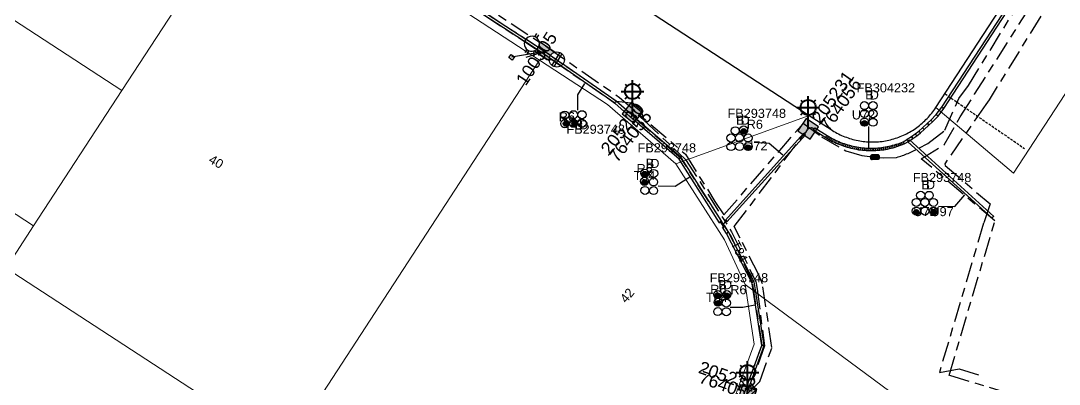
# Model space of a CAD drawing. Header units: metres. Extents: x 0 to 294317, y 0 to 6233398.
# Drawn here: x 293446.3 to 293652.2, y 6231521.9 to 6231593.9 of the extents above; entities that cross this region are included whole.
import ezdxf
from ezdxf.enums import TextEntityAlignment as Align

# ---------------------------------------------------------------- set-up
doc = ezdxf.new("R2010")
doc.units = ezdxf.units.M
doc.linetypes.add('Cable Exist UG', pattern=[8.2, 4, -1.2, 1.8, -1.2])
doc.linetypes.add('DASHED', pattern=[0.75, 0.5, -0.25])
doc.layers.get('0').update_dxf_attribs({"color": 6})
for name, color, linetype in [('_User Miscellaneous1', 7, 'Continuous'), ('_User Miscellaneous2', 7, 'Continuous'), ('Duct_SP_EXT', 7, 'Continuous'), ('Equip_HV_EXT', 7, 'Continuous'), ('Equip_LV_EXT', 7, 'Continuous'), ('Equip_SP_SL_EXT', 7, 'Continuous'), ('Mains_HV_EXT', 7, 'Continuous'), ('Mains_LV_EXT', 7, 'Continuous'), ('Mains_SL_EXT', 7, 'Continuous'), ('Services_SP_EXT', 7, 'Continuous'), ('SupportsUG_SP_LV_EXT', 7, 'Continuous'), ('SupportsUG_SP_LV_SL_EXT', 7, 'Continuous'), ('Trench_SP_EXT', 7, 'Continuous')]:
    doc.layers.add(name, color=color, linetype=linetype)
for name, color, linetype, lineweight in [('Cadastre Buildings_SP_EXT', 9, 'Continuous', 5), ('Cadastre Land Parcels_SP_EXT', 9, 'Continuous', 5), ('Cadastre Roads_SP_EXT', 9, 'Continuous', 5)]:
    doc.layers.add(name, color=color, linetype=linetype, lineweight=lineweight)
doc.layers.add('UNKNOWN_FEATURES', color=1, linetype='DASHED', plot=False)
doc.styles.add('COLUMN_LABEL', font='arial.ttf')
doc.styles.add('iecARIAL', font='arial.ttf', dxfattribs={"height": 2})
doc.styles.add('POLE_LABEL', font='arial.ttf')
doc.styles.get("Standard").update_dxf_attribs({"font": 'arial.ttf'})

# ---------------------------------------------------------------- blocks, each defined once
blk = doc.blocks.new('COLUMN_EXT')
blk.add_hatch(color=256).paths.add_polyline_path([(-1.49, 1.48), (-1.49, -1.49), (1.48, -1.49), (1.48, 1.48)])
blk.add_lwpolyline([(-1.49, -1.49), (1.48, -1.49), (1.48, 1.48), (-1.49, 1.48)], close=True)
for tag, height, style, flags, p in [('ASSET_NUM', 2.5, 'COLUMN_LABEL', 8, (2, 2)), ('STRUCTURE_PLANT_NUMBER', 0.2, 'POLE_LABEL', 9, (1.81, 0.03)), ('STREET_CODE', 0.2, 'COLUMN_LABEL', 9, (1.81, -0.2))]:
    blk.add_attdef(tag, text='', height=height, dxfattribs=dict(style=style, flags=flags)).set_placement(p, align=Align.MIDDLE_LEFT)
at = {"flags": 9}
for tag, p in [('COLUMN_TYPE', (1.81, -0.4)), ('OWNED_BY', (1.81, -0.6)), ('STATE', (1.81, -0.8)), ('USAGE', (1.81, -1)), ('STREETNAME', (1.81, -1.6)), ('SUBURB', (1.81, -1.8)), ('LEGEND', (1.81, -1.2)), ('LOCATION', (1.81, -1.4)), ('NOTES', (1.81, -2))]:
    blk.add_attdef(tag, text='', height=0.2, dxfattribs=at).set_placement(p, align=Align.MIDDLE_LEFT)
at = {"flags": 1}
blk.add_attdef('Z', (1.81, -2.35), '', height=0.2, dxfattribs=at)
blk = doc.blocks.new('PILLAR_EXT')
blk.add_hatch(color=256).paths.add_polyline_path([(-2.475, 0.99), (-2.475, -0.99), (2.475, -0.99), (2.475, 0.99)])
blk.add_lwpolyline([(-2.475, -0.99), (2.475, -0.99), (2.475, 0.99), (-2.475, 0.99)], close=True)
at = {"style": 'iecARIAL', "flags": 8}
blk.add_attdef('ASSET_NUM', (1.5, 3.5), '', height=2.5, dxfattribs=at)
for tag, p, flags in [('OWNED_BY', (0, -0.2), 9), ('STATE', (0, -0.4), 9), ('SUPPORT_TYPE', (0, -0.6), 9), ('STREETNAME', (0, -1.8), 9), ('SUBURB', (0, -2), 1), ('USAGE', (0, -0.8), 9), ('LEGEND', (0, -1), 9), ('LOCATION', (0, -1.2), 9), ('NOTES', (0, -1.4), 9), ('PARENT', (0, -1.6), 9)]:
    blk.add_attdef(tag, p, '', height=0.2, dxfattribs=dict(flags=flags))
blk = doc.blocks.new('DUCT_EXT')
blk.add_circle((0, 0.8), 0.8)
at = {"flags": 1}
blk.add_attdef('Z', (0, 0), '', height=0.2, dxfattribs=at)
at = {"flags": 9}
for tag, p in [('DUCT_CODE', (0, 0)), ('XSECT_TYPE', (0, -0.2)), ('STATE', (0, -0.6)), ('FB_REFERENCE', (0, -0.4)), ('NOTES', (0, -0.8))]:
    blk.add_attdef(tag, text='', height=0.2, dxfattribs=at).set_placement(p, align=Align.MIDDLE_LEFT)
blk = doc.blocks.new('SL_LANTERN_EXT')
at = {"lineweight": 40}
for p, q in [((0, 1.97), (0, 6.47)), ((-2.25, 4.22), (2.25, 4.22)), ((-1.46, 5.68), (-1.06, 5.28)), ((1.46, 5.68), (1.06, 5.28)), ((-1.46, 2.76), (-1.06, 3.16)), ((0, 0), (0, 2.72)), ((1.46, 2.76), (1.06, 3.16))]:
    blk.add_line(p, q, dxfattribs=at)
blk.add_circle((0, 4.22), 1.5, dxfattribs=at)
at = {"style": 'iecARIAL', "flags": 8}
blk.add_attdef('ASSET_NUM', (1.5, 1.5), '', height=2.5, dxfattribs=at)
for tag, p, height, flags in [('OPERATING_VOLTAGE', (0.98, -1.65), 0.2, 9), ('ORIENTATION', (0.98, -1.85), 0.2, 9), ('OWNED_BY', (0.98, -2.05), 0.2, 9), ('STATE', (0.98, -2.25), 0.2, 9), ('CONSTRUCTED_VOLTAGE', (0.98, -0.65), 0.2, 9), ('CONTROL_TYPE', (0.98, -0.85), 0.2, 9), ('LANTERN_PURPOSE', (0.98, -1.05), 0.2, 9), ('LANTERN_TYPE', (0.98, -1.25), 0.2, 9), ('NO_PHASES', (0.98, -1.45), 0.2, 9), ('LNUMBER', (2.18, -3.25), 2.5, 8), ('USAGE', (0.98, -2.45), 0.2, 9), ('CEXIST', (0.98, -2.65), 0.2, 9), ('CNEW', (0.98, -2.85), 0.2, 9), ('CNUMBER', (0.98, -3.05), 0.2, 9), ('CREMOVE', (0.98, -3.25), 0.2, 9), ('CREPLACE', (0.98, -3.45), 0.2, 9), ('LKINGHEIGHT', (0.98, -3.65), 0.2, 9), ('LBRACKET', (0.98, -3.85), 0.2, 9), ('LBRACKETVOCAB', (0.98, -4.05), 0.2, 9), ('LCATEGORY', (0.98, -4.25), 0.2, 9), ('LCHARGE1', (0.98, -4.45), 0.2, 9), ('LCHARGE1PERCENT', (0.98, -4.65), 0.2, 9), ('LCHARGE2', (0.98, -4.85), 0.2, 9), ('LCHARGE2PERCENT', (0.98, -5.05), 0.2, 9), ('LCHARGE3', (0.98, -5.25), 0.2, 9), ('LCHARGE3PERCENT', (0.98, -5.45), 0.2, 9), ('LEXIST', (0.98, -5.65), 0.2, 9), ('LLAMP', (0.98, -5.85), 0.2, 9), ('LLAMPVOCAB', (0.98, -6.05), 0.2, 9), ('LMAST', (0.98, -6.25), 0.2, 9), ('LMASTVOCAB', (0.98, -6.45), 0.2, 9), ('LNEW', (0.98, -6.65), 0.2, 9), ('LANTNUMBER', (0.98, -6.85), 0.2, 9), ('LOUTREACH', (0.98, -7.25), 0.2, 9), ('LOUTREACHVOCAB', (0.98, -7.45), 0.2, 9), ('LRATECODE', (0.98, -7.65), 0.2, 9), ('LREMOVE', (0.98, -7.85), 0.2, 9), ('LREPLACE', (0.98, -8.05), 0.2, 9), ('LTYPE', (0.98, -8.25), 0.2, 9), ('STREETNAME', (0.98, -9.25), 0.2, 9), ('SUBURB', (0.98, -9.45), 0.2, 1), ('LTYPEVOCAB', (0.98, -8.45), 0.2, 9), ('LEGEND', (0.98, -8.65), 0.2, 9), ('LOCATION', (0.98, -8.85), 0.2, 9), ('NOTES', (0.98, -9.05), 0.2, 9)]:
    blk.add_attdef(tag, p, '', height=height, dxfattribs=dict(flags=flags))
blk = doc.blocks.new('CCP_EXT')
at = {"flags": 9}
for tag, p in [('STATE', (0, -1.8)), ('NOTES', (0, -2))]:
    blk.add_attdef(tag, text='', height=0.2, dxfattribs=at).set_placement(p, align=Align.MIDDLE_LEFT)
blk.add_wipeout([(0, 0.57), (0.57, 0), (0, -0.57), (-0.57, 0)])
blk.add_lwpolyline([(-0.57, 0), (0, 0.57), (0.57, 0), (0, -0.57), (-0.57, 0)])
at = {"flags": 1}
blk.add_attdef('Z', (0, 0), '', height=0.2, dxfattribs=at)
at = {"flags": 9}
for tag, p in [('CCP_TYPE', (0, 0)), ('CONSTRUCTED_VOLTAGE', (0, -0.2)), ('OPERATING_VOLTAGE', (0, -0.6)), ('ORIENTATION', (0, -0.8)), ('OWNED_BY', (0, -1)), ('NO_PHASES', (0, -0.4)), ('USAGE', (0, -1.2)), ('LEGEND', (0, -1.4)), ('LIFE_SUPPORT', (0, -1.6))]:
    blk.add_attdef(tag, text='', height=0.2, dxfattribs=at).set_placement(p, align=Align.MIDDLE_LEFT)
blk = doc.blocks.new('HV_STJ_EXT')
h = blk.add_hatch(color=256)
edge = h.paths.add_edge_path()
edge.add_ellipse((-0.59, 0.13), major_axis=(0.226, 0.226), ratio=1, start_angle=45, end_angle=135)
edge.add_line((-0.91, 0.13), (-0.91, -0.13))
edge.add_ellipse((-0.59, -0.13), major_axis=(0.226, 0.226), ratio=1, start_angle=135, end_angle=225)
edge.add_line((-0.59, -0.45), (0.59, -0.45))
edge.add_ellipse((0.59, -0.13), major_axis=(-0.226, 0.226), ratio=1, start_angle=135, end_angle=225)
edge.add_line((0.91, -0.13), (0.91, 0.13))
edge.add_ellipse((0.59, 0.13), major_axis=(-0.226, 0.226), ratio=1, start_angle=225, end_angle=315)
edge.add_line((0.59, 0.45), (-0.59, 0.45))
blk.add_lwpolyline([(-0.91, 0.13), (-0.91, -0.13, 0.414214), (-0.59, -0.45), (0.59, -0.45, 0.414214), (0.91, -0.13), (0.91, 0.13, 0.414214), (0.59, 0.45), (-0.59, 0.45, 0.414214)], format="xyb", close=True)
for tag, flags, p in [('ORIENTATION', 9, (1.5, 0)), ('Z', 1, (1.5, -0.8)), ('USAGE', 9, (1.5, -0.2)), ('LEGEND', 9, (1.5, -0.4)), ('NOTES', 9, (1.5, -0.6))]:
    blk.add_attdef(tag, text='', height=0.2, dxfattribs=dict(flags=flags)).set_placement(p, align=Align.MIDDLE_LEFT)
blk = doc.blocks.new('LV_UG_LINKS_CLOSED_EXT')
blk.add_wipeout([(-1.06, 1.06), (-1.18, 0.92), (-1.29, 0.76), (-1.37, 0.59), (-1.43, 0.42), (-1.48, 0.23), (-1.49, 0.05), (-1.49, -0.14), (-1.46, -0.33), (-1.41, -0.51), (-1.33, -0.68), (-1.24, -0.84), (-1.12, -0.99), (-0.99, -1.12), (-0.84, -1.24), (-0.68, -1.33), (-0.51, -1.41), (-0.33, -1.46), (-0.14, -1.49), (0.05, -1.49), (0.23, -1.48), (0.42, -1.43), (0.59, -1.37), (0.76, -1.29), (0.92, -1.18), (1.06, -1.06), (1.18, -0.92), (1.29, -0.76), (1.37, -0.59), (1.43, -0.42), (1.48, -0.23), (1.49, -0.05), (1.49, 0.14), (1.46, 0.33), (1.41, 0.51), (1.33, 0.68), (1.24, 0.84), (1.12, 0.99), (0.99, 1.12), (0.84, 1.24), (0.68, 1.33), (0.51, 1.41), (0.33, 1.46), (0.14, 1.49), (-0.05, 1.49), (-0.23, 1.48), (-0.42, 1.43), (-0.59, 1.37), (-0.76, 1.29), (-0.92, 1.18)])
for p, q in [((-0.25, -1.48), (-0.25, 1.48)), ((0.25, -1.48), (0.25, 1.48))]:
    blk.add_line(p, q)
blk.add_circle((0, 0), 1.5)
at = {"flags": 9}
for tag, p in [('ACTUAL_STATUS', (0, 0)), ('CONSTRUCTED_VOLTAGE', (0, -0.2)), ('OPERATING_VOLTAGE', (0, -0.6)), ('ORIENTATION', (0, -0.8)), ('STATE', (0, -1)), ('SWITCH_TYPE', (0, -1.2)), ('NO_PHASES', (0, -0.4)), ('USAGE', (0, -1.4)), ('NOTES', (0, -1.6))]:
    blk.add_attdef(tag, text='', height=0.2, dxfattribs=at).set_placement(p, align=Align.MIDDLE_LEFT)
at = {"flags": 1}
blk.add_attdef('Z', (0, 0), '', height=0.2, dxfattribs=at)
blk = doc.blocks.new('LV_UG_LINKS_OPEN_EXT')
for p, q in [((-0.25, 1.47), (-0.25, 2.22)), ((0.25, 1.47), (0.25, 2.22)), ((-0.25, -1.47), (-0.25, -2.22)), ((0.25, -1.47), (0.25, -2.22))]:
    blk.add_line(p, q)
at = {"flags": 9}
for tag, p in [('ACTUAL_STATUS', (0, 0)), ('CONSTRUCTED_VOLTAGE', (0, -0.2)), ('OPERATING_VOLTAGE', (0, -0.6)), ('ORIENTATION', (0, -0.8)), ('STATE', (0, -1)), ('SWITCH_TYPE', (0, -1.2)), ('NO_PHASES', (0, -0.4)), ('USAGE', (0, -1.4)), ('NOTES', (0, -1.6))]:
    blk.add_attdef(tag, text='', height=0.2, dxfattribs=at).set_placement(p, align=Align.MIDDLE_LEFT)
at = {"flags": 1}
blk.add_attdef('Z', (0, 0), '', height=0.2, dxfattribs=at)
blk.add_wipeout([(-0.25, 1.47), (-0.43, 1.43), (-0.61, 1.36), (-0.77, 1.28), (-0.93, 1.17), (-1.07, 1.05), (-1.19, 0.9), (-1.29, 0.75), (-1.38, 0.58), (-1.44, 0.4), (-1.48, 0.22), (-1.49, 0.03), (-1.49, -0.16), (-1.45, -0.34), (-1.4, -0.52), (-1.32, -0.69), (-1.23, -0.85), (-1.11, -1), (-0.98, -1.13), (-0.83, -1.24), (-0.66, -1.34), (-0.49, -1.41), (-0.31, -1.46), (-0.13, -1.49), (0.06, -1.49), (0.25, -1.47), (0.43, -1.43), (0.61, -1.36), (0.77, -1.28), (0.93, -1.17), (1.07, -1.05), (1.19, -0.9), (1.29, -0.75), (1.38, -0.58), (1.44, -0.4), (1.48, -0.22), (1.49, -0.03), (1.49, 0.16), (1.45, 0.34), (1.4, 0.52), (1.32, 0.69), (1.23, 0.85), (1.11, 1), (0.98, 1.13), (0.83, 1.24), (0.66, 1.34), (0.49, 1.41), (0.31, 1.46), (0.13, 1.49), (-0.06, 1.49)])
blk.add_lwpolyline([(0, -1.49, 1), (0, 1.49, 1)], format="xyb", close=True)
blk = doc.blocks.new('CABLE_LARGE_EXT')
h = blk.add_hatch(color=256)
edge = h.paths.add_edge_path()
edge.add_arc((0, 0.55), 0.55, 0, 360)
blk.add_circle((0, 0.55), 0.55)
at = {"flags": 1}
blk.add_attdef('Z', (0, 0), '', height=0.2, dxfattribs=at)
at = {"flags": 9}
for tag, p in [('COND_CODE', (0, 0)), ('STATE', (0, -0.4)), ('XSECT_SIZE', (0, -0.6)), ('FB_REFERENCE', (0, -0.2)), ('NOTES', (0, -0.8))]:
    blk.add_attdef(tag, text='', height=0.2, dxfattribs=at).set_placement(p, align=Align.MIDDLE_LEFT)

msp = doc.modelspace()

# ---------------------------------------------------------------- linework, layer by layer
at = {"layer": '_User Miscellaneous1', "linetype": 'Continuous'}
msp.add_lwpolyline([(293504.71, 6231638.95), (293602.6, 6231575.14), (293606.91, 6231572.34), (293607.2, 6231572.15), (293607.49, 6231571.98), (293607.78, 6231571.8), (293608.08, 6231571.64), (293608.39, 6231571.48), (293608.69, 6231571.33), (293609, 6231571.19), (293609.32, 6231571.06), (293609.63, 6231570.93), (293609.95, 6231570.81), (293610.28, 6231570.69), (293610.6, 6231570.59), (293610.93, 6231570.49), (293611.26, 6231570.4), (293611.59, 6231570.31), (293611.92, 6231570.23), (293612.26, 6231570.17), (293612.59, 6231570.11), (293612.93, 6231570.05), (293613.27, 6231570.01), (293613.61, 6231569.97), (293613.95, 6231569.94), (293614.29, 6231569.92), (293614.63, 6231569.9), (293614.97, 6231569.89), (293615.31, 6231569.89), (293615.66, 6231569.9), (293616, 6231569.92), (293616.34, 6231569.94), (293616.68, 6231569.98), (293617.02, 6231570.01), (293617.36, 6231570.06), (293617.69, 6231570.12), (293618.03, 6231570.18), (293618.36, 6231570.25), (293618.7, 6231570.33), (293619.03, 6231570.41), (293619.36, 6231570.51), (293619.68, 6231570.61), (293620.01, 6231570.72), (293620.33, 6231570.83), (293620.65, 6231570.95), (293620.96, 6231571.08), (293621.28, 6231571.22), (293621.59, 6231571.37), (293621.89, 6231571.52), (293622.2, 6231571.67), (293622.49, 6231571.84), (293622.79, 6231572.01), (293623.08, 6231572.19), (293623.37, 6231572.37), (293623.65, 6231572.57), (293623.93, 6231572.76), (293624.2, 6231572.97), (293624.47, 6231573.18), (293624.74, 6231573.4), (293625, 6231573.62), (293625.25, 6231573.85), (293625.5, 6231574.08), (293625.74, 6231574.32), (293625.98, 6231574.57), (293626.21, 6231574.82), (293626.44, 6231575.07), (293626.66, 6231575.33), (293626.88, 6231575.6), (293627.08, 6231575.87), (293627.29, 6231576.14), (293627.48, 6231576.42), (293627.67, 6231576.71), (293650.68, 6231612)], dxfattribs=at)
at = {"layer": 'Cadastre Buildings_SP_EXT', "linetype": 'Continuous'}
msp.add_lwpolyline([(293396.48, 6231587.42), (293448.82, 6231553.27), (293466.3, 6231580.07), (293413.96, 6231614.23), (293396.48, 6231587.42)], close=True, dxfattribs=at)
at = {"layer": 'Cadastre Land Parcels_SP_EXT', "linetype": 'Continuous'}
for points in [[(293493.78, 6231622.19), (293451.49, 6231649.78), (293434.88, 6231646.29), (293413.96, 6231614.23), (293466.3, 6231580.07), (293493.78, 6231622.19)], [(293443.35, 6231544.9), (293498.72, 6231508.8), (293549.13, 6231586.12), (293493.78, 6231622.19), (293466.3, 6231580.07), (293448.82, 6231553.27), (293443.35, 6231544.9)], [(293378.99, 6231560.63), (293431.33, 6231526.47), (293443.35, 6231544.9), (293448.82, 6231553.27), (293396.48, 6231587.42), (293378.99, 6231560.63)], [(293498.72, 6231508.8), (293558.19, 6231470.02), (293584.57, 6231510.53), (293591.69, 6231529.8), (293589.9, 6231541.64), (293585.81, 6231550.49), (293576.11, 6231565.54), (293562.62, 6231577.33), (293549.13, 6231586.12), (293498.72, 6231508.8)], [(293419.86, 6231508.88), (293534.69, 6231434), (293558.19, 6231470.02), (293498.72, 6231508.8), (293443.35, 6231544.9), (293431.33, 6231526.47), (293419.86, 6231508.88)]]:
    msp.add_lwpolyline(points, close=True, dxfattribs=at)
at = {"layer": 'Cadastre Roads_SP_EXT', "linetype": 'Continuous'}
for points in [[(293666.66, 6231599.89), (293689.44, 6231634.83), (293672.97, 6231646.19), (293650.68, 6231612), (293627.67, 6231576.71), (293643.07, 6231563.68), (293666.66, 6231599.89)], [(293489.29, 6231364.36), (293505.7, 6231352.85), (293527.56, 6231386.41), (293549.42, 6231419.91), (293571.27, 6231453.41), (293593.1, 6231486.94), (293593.5, 6231487.56), (293606.85, 6231503.84), (293623.4, 6231516.84), (293589.9, 6231541.64), (293591.69, 6231529.8), (293584.57, 6231510.53), (293558.19, 6231470.02), (293534.69, 6231434), (293511.2, 6231397.99), (293489.29, 6231364.36)]]:
    msp.add_lwpolyline(points, close=True, dxfattribs=at)
at = {"layer": 'Duct_SP_EXT'}
for p, q in [((293628.88, 6231576.77), (293651.44, 6231611.42)), ((293629.27, 6231576.5), (293651.84, 6231611.16)), ((293564.04, 6231577.57), (293564.19, 6231577.76)), ((293567.6, 6231574.43), (293564.04, 6231577.57)), ((293564.34, 6231577.95), (293564.19, 6231577.76)), ((293567.92, 6231574.79), (293564.34, 6231577.95)), ((293626.71, 6231574.19), (293627.77, 6231575.31)), ((293627.77, 6231575.31), (293628.88, 6231576.77)), ((293627.77, 6231575.31), (293627.96, 6231575.16)), ((293628.14, 6231575), (293629.27, 6231576.5)), ((293628.88, 6231576.77), (293629.08, 6231576.63)), ((293629.27, 6231576.5), (293629.08, 6231576.63)), ((293567.57, 6231574.44), (293567.73, 6231574.63)), ((293576.81, 6231566.49), (293567.57, 6231574.44)), ((293567.6, 6231574.43), (293567.76, 6231574.61)), ((293567.88, 6231574.81), (293567.73, 6231574.63)), ((293567.92, 6231574.79), (293567.76, 6231574.61)), ((293577.18, 6231566.8), (293567.88, 6231574.81)), ((293625.04, 6231572.72), (293626.01, 6231573.6)), ((293625.37, 6231572.36), (293626.33, 6231573.24)), ((293626.01, 6231573.6), (293626.71, 6231574.19)), ((293626.01, 6231573.6), (293626.17, 6231573.42)), ((293626.33, 6231573.24), (293626.17, 6231573.42)), ((293626.33, 6231573.24), (293627.04, 6231573.85)), ((293626.71, 6231574.19), (293626.88, 6231574.02)), ((293627.04, 6231573.85), (293626.88, 6231574.02)), ((293627.04, 6231573.85), (293628.14, 6231575)), ((293628.14, 6231575), (293627.96, 6231575.16)), ((293601.52, 6231571.64), (293585.91, 6231554.35)), ((293601.88, 6231571.32), (293586.27, 6231554.03)), ((293601.52, 6231571.64), (293601.7, 6231571.48)), ((293601.88, 6231571.32), (293601.7, 6231571.48)), ((293603.46, 6231572.26), (293603.58, 6231572.46)), ((293603.46, 6231572.26), (293605.89, 6231570.75)), ((293603.71, 6231572.67), (293603.58, 6231572.46)), ((293603.71, 6231572.67), (293606.14, 6231571.16)), ((293606.14, 6231571.16), (293606.02, 6231570.95)), ((293606.14, 6231571.16), (293606.45, 6231570.97)), ((293622.89, 6231570.96), (293623.6, 6231571.48)), ((293623.16, 6231570.56), (293623.89, 6231571.1)), ((293623.6, 6231571.48), (293624.31, 6231572.03)), ((293623.6, 6231571.48), (293623.75, 6231571.29)), ((293623.89, 6231571.1), (293623.75, 6231571.29)), ((293623.89, 6231571.1), (293624.62, 6231571.67)), ((293624.31, 6231572.03), (293625.04, 6231572.72)), ((293624.31, 6231572.03), (293624.46, 6231571.85)), ((293624.62, 6231571.67), (293624.46, 6231571.85)), ((293624.62, 6231571.67), (293625.37, 6231572.36)), ((293625.04, 6231572.72), (293625.21, 6231572.54)), ((293625.37, 6231572.36), (293625.21, 6231572.54)), ((293605.89, 6231570.75), (293606.02, 6231570.95)), ((293605.89, 6231570.75), (293606.21, 6231570.55)), ((293606.21, 6231570.55), (293606.33, 6231570.76)), ((293606.21, 6231570.55), (293606.54, 6231570.36)), ((293606.45, 6231570.97), (293606.33, 6231570.76)), ((293606.45, 6231570.97), (293606.78, 6231570.78)), ((293606.54, 6231570.36), (293606.66, 6231570.57)), ((293606.54, 6231570.36), (293606.88, 6231570.18)), ((293606.78, 6231570.78), (293606.66, 6231570.57)), ((293606.78, 6231570.78), (293607.11, 6231570.6)), ((293606.88, 6231570.18), (293606.99, 6231570.39)), ((293606.88, 6231570.18), (293607.22, 6231570)), ((293607.11, 6231570.6), (293606.99, 6231570.39)), ((293607.11, 6231570.6), (293607.44, 6231570.43)), ((293607.22, 6231570), (293607.33, 6231570.21)), ((293607.22, 6231570), (293607.57, 6231569.83)), ((293607.44, 6231570.43), (293607.33, 6231570.21)), ((293607.44, 6231570.43), (293607.78, 6231570.26)), ((293607.57, 6231569.83), (293607.67, 6231570.05)), ((293607.57, 6231569.83), (293607.92, 6231569.67)), ((293607.78, 6231570.26), (293607.67, 6231570.05)), ((293607.78, 6231570.26), (293608.12, 6231570.1)), ((293607.92, 6231569.67), (293608.02, 6231569.88)), ((293607.92, 6231569.67), (293608.27, 6231569.51)), ((293608.12, 6231570.1), (293608.02, 6231569.88)), ((293608.12, 6231570.1), (293608.46, 6231569.95)), ((293608.27, 6231569.51), (293608.37, 6231569.73)), ((293608.27, 6231569.51), (293608.63, 6231569.37)), ((293608.46, 6231569.95), (293608.37, 6231569.73)), ((293608.46, 6231569.95), (293608.81, 6231569.81)), ((293608.63, 6231569.37), (293608.72, 6231569.59)), ((293608.63, 6231569.37), (293608.99, 6231569.23)), ((293608.81, 6231569.81), (293608.72, 6231569.59)), ((293608.81, 6231569.81), (293609.16, 6231569.68)), ((293608.99, 6231569.23), (293609.07, 6231569.45)), ((293608.99, 6231569.23), (293609.35, 6231569.1)), ((293609.16, 6231569.68), (293609.07, 6231569.45)), ((293609.16, 6231569.68), (293609.51, 6231569.55)), ((293609.35, 6231569.1), (293609.43, 6231569.32)), ((293609.35, 6231569.1), (293609.72, 6231568.98)), ((293609.51, 6231569.55), (293609.43, 6231569.32)), ((293609.51, 6231569.55), (293609.87, 6231569.43)), ((293609.72, 6231568.98), (293609.79, 6231569.2)), ((293609.87, 6231569.43), (293609.79, 6231569.2)), ((293609.87, 6231569.43), (293610.23, 6231569.32)), ((293610.09, 6231568.86), (293610.16, 6231569.09)), ((293610.23, 6231569.32), (293610.16, 6231569.09)), ((293610.23, 6231569.32), (293610.59, 6231569.22)), ((293610.46, 6231568.76), (293610.52, 6231568.99)), ((293610.59, 6231569.22), (293610.52, 6231568.99)), ((293610.59, 6231569.22), (293610.95, 6231569.13)), ((293610.95, 6231569.13), (293610.89, 6231568.9)), ((293610.95, 6231569.13), (293611.31, 6231569.04)), ((293611.31, 6231569.04), (293611.26, 6231568.81)), ((293611.31, 6231569.04), (293611.68, 6231568.97)), ((293618.02, 6231568.96), (293618.39, 6231569.04)), ((293618.39, 6231569.04), (293618.75, 6231569.12)), ((293618.39, 6231569.04), (293618.44, 6231568.8)), ((293618.75, 6231569.12), (293619.11, 6231569.22)), ((293618.75, 6231569.12), (293618.81, 6231568.89)), ((293619.11, 6231569.22), (293619.47, 6231569.32)), ((293619.11, 6231569.22), (293619.17, 6231568.98)), ((293619.47, 6231569.32), (293619.83, 6231569.43)), ((293619.47, 6231569.32), (293619.54, 6231569.09)), ((293619.61, 6231568.86), (293619.54, 6231569.09)), ((293619.83, 6231569.43), (293620.19, 6231569.54)), ((293619.83, 6231569.43), (293619.91, 6231569.2)), ((293619.98, 6231568.97), (293619.91, 6231569.2)), ((293619.98, 6231568.97), (293620.34, 6231569.09)), ((293620.19, 6231569.54), (293620.54, 6231569.67)), ((293620.19, 6231569.54), (293620.27, 6231569.32)), ((293620.34, 6231569.09), (293620.27, 6231569.32)), ((293620.34, 6231569.09), (293620.71, 6231569.22)), ((293620.54, 6231569.67), (293620.89, 6231569.8)), ((293620.54, 6231569.67), (293620.62, 6231569.44)), ((293620.71, 6231569.22), (293620.62, 6231569.44)), ((293620.71, 6231569.22), (293621.07, 6231569.36)), ((293620.89, 6231569.8), (293621.23, 6231569.94)), ((293620.89, 6231569.8), (293620.98, 6231569.58)), ((293621.07, 6231569.36), (293620.98, 6231569.58)), ((293621.07, 6231569.36), (293621.44, 6231569.51)), ((293621.23, 6231569.94), (293622.04, 6231570.42)), ((293621.23, 6231569.94), (293621.33, 6231569.72)), ((293621.44, 6231569.51), (293621.33, 6231569.72)), ((293621.44, 6231569.51), (293622.28, 6231570)), ((293622.03, 6231570.41), (293622.89, 6231570.96)), ((293622.03, 6231570.41), (293622.16, 6231570.21)), ((293622.04, 6231570.42), (293622.16, 6231570.21)), ((293622.13, 6231569.93), (293622.29, 6231570.11)), ((293638.86, 6231554.77), (293622.13, 6231569.93)), ((293622.29, 6231570.01), (293622.16, 6231570.21)), ((293622.28, 6231570), (293622.16, 6231570.21)), ((293622.29, 6231570.01), (293623.16, 6231570.56)), ((293622.45, 6231570.29), (293622.29, 6231570.11)), ((293639.18, 6231555.13), (293622.45, 6231570.29)), ((293622.89, 6231570.96), (293623.03, 6231570.76)), ((293623.16, 6231570.56), (293623.03, 6231570.76)), ((293609.72, 6231568.98), (293610.09, 6231568.86)), ((293610.09, 6231568.86), (293610.46, 6231568.76)), ((293610.46, 6231568.76), (293610.84, 6231568.66)), ((293610.84, 6231568.66), (293610.89, 6231568.9)), ((293610.84, 6231568.66), (293611.21, 6231568.58)), ((293611.21, 6231568.58), (293611.26, 6231568.81)), ((293611.21, 6231568.58), (293611.59, 6231568.5)), ((293611.59, 6231568.5), (293611.63, 6231568.73)), ((293611.59, 6231568.5), (293611.97, 6231568.43)), ((293611.68, 6231568.97), (293611.63, 6231568.73)), ((293611.68, 6231568.97), (293612.05, 6231568.9)), ((293611.97, 6231568.43), (293612.01, 6231568.66)), ((293611.97, 6231568.43), (293612.35, 6231568.36)), ((293612.05, 6231568.9), (293612.01, 6231568.66)), ((293612.05, 6231568.9), (293612.42, 6231568.84)), ((293612.35, 6231568.36), (293612.39, 6231568.6)), ((293612.35, 6231568.36), (293612.73, 6231568.31)), ((293612.42, 6231568.84), (293612.39, 6231568.6)), ((293612.42, 6231568.84), (293612.79, 6231568.79)), ((293612.73, 6231568.31), (293612.76, 6231568.55)), ((293612.73, 6231568.31), (293613.12, 6231568.27)), ((293612.79, 6231568.79), (293612.76, 6231568.55)), ((293612.79, 6231568.79), (293613.16, 6231568.74)), ((293613.12, 6231568.27), (293613.14, 6231568.51)), ((293613.12, 6231568.27), (293613.5, 6231568.23)), ((293613.16, 6231568.74), (293613.14, 6231568.51)), ((293613.16, 6231568.74), (293613.54, 6231568.71)), ((293613.5, 6231568.23), (293613.52, 6231568.47)), ((293613.5, 6231568.23), (293613.89, 6231568.21)), ((293613.54, 6231568.71), (293613.52, 6231568.47)), ((293613.54, 6231568.71), (293613.91, 6231568.68)), ((293613.89, 6231568.21), (293613.9, 6231568.44)), ((293613.89, 6231568.21), (293614.27, 6231568.19)), ((293613.91, 6231568.68), (293613.9, 6231568.44)), ((293613.91, 6231568.68), (293614.29, 6231568.67)), ((293614.27, 6231568.19), (293614.28, 6231568.43)), ((293614.27, 6231568.19), (293614.66, 6231568.18)), ((293614.29, 6231568.67), (293614.28, 6231568.43)), ((293614.29, 6231568.67), (293614.66, 6231568.66)), ((293614.66, 6231568.66), (293615.04, 6231568.66)), ((293614.66, 6231568.66), (293614.66, 6231568.42)), ((293614.66, 6231568.18), (293614.66, 6231568.42)), ((293614.66, 6231568.18), (293615.04, 6231568.18)), ((293615.04, 6231568.66), (293615.41, 6231568.67)), ((293615.04, 6231568.66), (293615.04, 6231568.42)), ((293615.04, 6231568.18), (293615.04, 6231568.42)), ((293615.04, 6231568.18), (293615.43, 6231568.19)), ((293615.41, 6231568.67), (293615.79, 6231568.68)), ((293615.41, 6231568.67), (293615.42, 6231568.43)), ((293615.43, 6231568.19), (293615.42, 6231568.43)), ((293615.43, 6231568.19), (293615.81, 6231568.2)), ((293615.79, 6231568.68), (293616.16, 6231568.71)), ((293615.79, 6231568.68), (293615.8, 6231568.44)), ((293615.81, 6231568.2), (293615.8, 6231568.44)), ((293615.81, 6231568.2), (293616.2, 6231568.23)), ((293616.16, 6231568.71), (293616.53, 6231568.74)), ((293616.16, 6231568.71), (293616.18, 6231568.47)), ((293616.2, 6231568.23), (293616.18, 6231568.47)), ((293616.2, 6231568.23), (293616.58, 6231568.26)), ((293616.53, 6231568.74), (293616.91, 6231568.78)), ((293616.53, 6231568.74), (293616.56, 6231568.5)), ((293616.58, 6231568.26), (293616.56, 6231568.5)), ((293616.58, 6231568.26), (293616.97, 6231568.31)), ((293616.91, 6231568.78), (293617.28, 6231568.83)), ((293616.91, 6231568.78), (293616.94, 6231568.55)), ((293616.97, 6231568.31), (293616.94, 6231568.55)), ((293616.97, 6231568.31), (293617.35, 6231568.36)), ((293617.28, 6231568.83), (293617.65, 6231568.89)), ((293617.28, 6231568.83), (293617.31, 6231568.6)), ((293617.35, 6231568.36), (293617.31, 6231568.6)), ((293617.35, 6231568.36), (293617.73, 6231568.42)), ((293617.65, 6231568.89), (293618.02, 6231568.96)), ((293617.65, 6231568.89), (293617.69, 6231568.66)), ((293617.73, 6231568.42), (293617.69, 6231568.66)), ((293617.73, 6231568.42), (293618.11, 6231568.49)), ((293618.02, 6231568.96), (293618.06, 6231568.73)), ((293618.11, 6231568.49), (293618.06, 6231568.73)), ((293618.11, 6231568.49), (293618.49, 6231568.57)), ((293618.49, 6231568.57), (293618.44, 6231568.8)), ((293618.49, 6231568.57), (293618.86, 6231568.66)), ((293618.86, 6231568.66), (293618.81, 6231568.89)), ((293618.86, 6231568.66), (293619.23, 6231568.75)), ((293619.23, 6231568.75), (293619.17, 6231568.98)), ((293619.23, 6231568.75), (293619.61, 6231568.86)), ((293619.61, 6231568.86), (293619.98, 6231568.97)), ((293576.81, 6231566.49), (293577, 6231566.65)), ((293584.83, 6231553.88), (293576.81, 6231566.49)), ((293577.18, 6231566.8), (293577, 6231566.65)), ((293585.24, 6231554.13), (293577.18, 6231566.8)), ((293638.86, 6231554.77), (293639.02, 6231554.95)), ((293639.18, 6231555.13), (293639.02, 6231554.95)), ((293584.83, 6231553.88), (293585.04, 6231554.01)), ((293585.24, 6231554.13), (293585.04, 6231554.01)), ((293585.41, 6231553.03), (293585.62, 6231553.15)), ((293586.17, 6231551.76), (293585.41, 6231553.03)), ((293585.83, 6231553.27), (293585.62, 6231553.15)), ((293586.59, 6231552), (293585.83, 6231553.27)), ((293585.91, 6231554.35), (293586.09, 6231554.19)), ((293586.27, 6231554.03), (293586.09, 6231554.19)), ((293586.17, 6231551.76), (293586.38, 6231551.88)), ((293591.2, 6231542.03), (293586.17, 6231551.76)), ((293586.59, 6231552), (293586.38, 6231551.88)), ((293591.66, 6231542.19), (293586.59, 6231552)), ((293591.2, 6231542.07), (293591.43, 6231542.11)), ((293591.2, 6231542.03), (293591.43, 6231542.11)), ((293591.47, 6231540.53), (293591.2, 6231542.07)), ((293591.2, 6231542.07), (293591.2, 6231542.03)), ((293591.66, 6231542.19), (293591.43, 6231542.11)), ((293591.67, 6231542.15), (293591.43, 6231542.11)), ((293591.47, 6231540.53), (293591.71, 6231540.57)), ((293593.17, 6231529.57), (293591.47, 6231540.53)), ((293591.67, 6231542.15), (293591.66, 6231542.19)), ((293591.95, 6231540.6), (293591.67, 6231542.15)), ((293591.95, 6231540.6), (293591.71, 6231540.57)), ((293593.66, 6231529.52), (293591.95, 6231540.6)), ((293589.78, 6231520.19), (293593.17, 6231529.57)), ((293590.23, 6231520.03), (293593.66, 6231529.52)), ((293593.17, 6231529.57), (293593.41, 6231529.54)), ((293593.66, 6231529.52), (293593.41, 6231529.54))]:
    msp.add_line(p, q, dxfattribs=at)
for points in [[(293556.68, 6231576.17), (293556.68, 6231579.26), (293558.13, 6231581.47)], [(293614.36, 6231572.92), (293614.36, 6231571.31), (293614.35, 6231568.56)], [(293591.66, 6231569.82), (293594.65, 6231569.64), (293597.36, 6231567.33)], [(293572.63, 6231561.18), (293576.01, 6231561.13), (293578.36, 6231562.65), (293578.89, 6231563)], [(293628.24, 6231557.13), (293631.49, 6231557.11), (293633.42, 6231559.42)], [(293586.92, 6231537.15), (293589.43, 6231537.14), (293591.81, 6231537.58)]]:
    msp.add_lwpolyline(points, dxfattribs=at)
at = {"layer": 'Mains_HV_EXT', "linetype": 'Cable Exist UG'}
msp.add_lwpolyline([(293615.61, 6231566.89), (293617.3, 6231566.75), (293617.3, 6231566.75), (293619.91, 6231566.82), (293619.91, 6231566.82, 0.047937), (293624.35, 6231568.65), (293624.35, 6231568.65), (293626.12, 6231569.55), (293629.47, 6231572.22), (293632.24, 6231578.48), (293634.14, 6231581.06), (293657.17, 6231618.46), (293676, 6231646.68), (293671.76, 6231666.4), (293677.61, 6231675.4), (293677.61, 6231675.4), (293626.29, 6231708.94), (293630.17, 6231715.15)], format="xyb", dxfattribs=at)
for points in [[(293679.52, 6231654.1), (293681.33, 6231645.66), (293661.38, 6231615.76), (293638.29, 6231578.26), (293637.59, 6231577.31), (293629.47, 6231565.57), (293629.52, 6231565.2), (293629.52, 6231565.2), (293638.44, 6231557.65), (293637.17, 6231553.77), (293637.17, 6231553.77), (293628.39, 6231524.19), (293632.33, 6231524.92), (293632.33, 6231524.92), (293636.78, 6231523.57)], [(293749.49, 6231416.81), (293750.92, 6231418.12), (293755.57, 6231424.12), (293754.21, 6231425.25), (293754.21, 6231425.25), (293742.75, 6231434.07), (293733.61, 6231440.95), (293718.47, 6231454.35), (293680.81, 6231488.2), (293657.46, 6231509.6), (293656.23, 6231510.84), (293656.23, 6231510.84), (293655.42, 6231511.57), (293642.16, 6231520.05), (293630.31, 6231523.62), (293639.39, 6231554.23), (293624.81, 6231566.57), (293629.33, 6231569.29), (293632.54, 6231574.88), (293632.54, 6231574.88), (293635.37, 6231579.34), (293671.84, 6231636.64)]]:
    msp.add_lwpolyline(points, dxfattribs=at)
at = {"layer": 'Mains_SL_EXT', "linetype": 'Cable Exist UG'}
for points in [[(293590.32, 6231519.96), (293590.46, 6231522.13), (293590.46, 6231522.13), (293593.23, 6231529.64), (293591.35, 6231542.08), (293587.13, 6231551.22), (293577.25, 6231566.54), (293568.49, 6231574.19), (293567.56, 6231575.7)], [(293590.29, 6231519.94), (293592.77, 6231522.41), (293592.77, 6231522.41), (293595.19, 6231529.13), (293593.33, 6231541.74), (293592.54, 6231543.71), (293592.54, 6231543.71), (293588.88, 6231550.83), (293587.73, 6231553.11), (293602.38, 6231572.5)]]:
    msp.add_lwpolyline(points, dxfattribs=at)
at = {"layer": 'Trench_SP_EXT', "linetype": 'Cable Exist UG'}
for points in [[(293550.21, 6231587.79), (293545.81, 6231586.44)], [(293601.55, 6231571.32), (293601.93, 6231571.76), (293602.32, 6231572.42)], [(293622.19, 6231570.23), (293622.29, 6231570.11)], [(293585.54, 6231553.29), (293584.91, 6231554.21)]]:
    msp.add_lwpolyline(points, dxfattribs=at)
for points in [[(293602.41, 6231572.43, -0.363874), (293603.58, 6231572.46)], [(293585.77, 6231552.92), (293585.54, 6231553.29), (293585.54, 6231553.29, -0.157857), (293585.85, 6231553.96), (293585.85, 6231553.96), (293586.23, 6231554.37)]]:
    msp.add_lwpolyline(points, format="xyb", dxfattribs=at)
at = {"layer": 'UNKNOWN_FEATURES'}
msp.add_lwpolyline([(293629.51, 6231579.42), (293645.28, 6231568.59)], dxfattribs=at)

# ---------------------------------------------------------------- block references
at = {"layer": 'Duct_SP_EXT'}
for name, p in [('DUCT_EXT', (293613.53, 6231576.3)), ('DUCT_EXT', (293615.23, 6231576.29)), ('DUCT_EXT', (293613.54, 6231574.71)), ('DUCT_EXT', (293615.24, 6231574.7)), ('DUCT_EXT', (293613.55, 6231573.01)), ('CABLE_LARGE_EXT', (293613.55, 6231573.01)), ('DUCT_EXT', (293615.24, 6231572.99)), ('DUCT_EXT', (293587.08, 6231569.88)), ('DUCT_EXT', (293587.92, 6231571.3)), ('DUCT_EXT', (293588.77, 6231569.9)), ('DUCT_EXT', (293589.58, 6231571.46)), ('CABLE_LARGE_EXT', (293589.6, 6231571.43)), ('DUCT_EXT', (293590.47, 6231569.9)), ('DUCT_EXT', (293587.08, 6231568.18)), ('DUCT_EXT', (293588.78, 6231568.19)), ('DUCT_EXT', (293590.48, 6231568.19)), ('CABLE_LARGE_EXT', (293590.48, 6231568.19)), ('DUCT_EXT', (293569.94, 6231561.29)), ('DUCT_EXT', (293569.99, 6231562.89)), ('CABLE_LARGE_EXT', (293569.99, 6231562.89)), ('DUCT_EXT', (293571.75, 6231562.85)), ('DUCT_EXT', (293570.01, 6231559.48)), ('CABLE_LARGE_EXT', (293569.94, 6231561.32)), ('DUCT_EXT', (293571.71, 6231561.17)), ('DUCT_EXT', (293571.73, 6231559.45)), ('DUCT_EXT', (293623.83, 6231557.11)), ('DUCT_EXT', (293624.68, 6231558.52)), ('DUCT_EXT', (293625.53, 6231557.11)), ('DUCT_EXT', (293626.37, 6231558.5)), ('DUCT_EXT', (293627.22, 6231557.1)), ('DUCT_EXT', (293623.83, 6231555.39)), ('DUCT_EXT', (293625.53, 6231555.4)), ('DUCT_EXT', (293627.22, 6231555.39)), ('CABLE_LARGE_EXT', (293623.83, 6231555.39)), ('DUCT_EXT', (293584.47, 6231538.84)), ('DUCT_EXT', (293586.25, 6231538.83)), ('DUCT_EXT', (293584.52, 6231537.32)), ('CABLE_LARGE_EXT', (293584.47, 6231538.84)), ('CABLE_LARGE_EXT', (293584.53, 6231537.37)), ('DUCT_EXT', (293586.15, 6231537.16)), ('CABLE_LARGE_EXT', (293586.25, 6231538.83)), ('DUCT_EXT', (293584.46, 6231535.47)), ('DUCT_EXT', (293586.15, 6231535.44))]:
    msp.add_blockref(name, p, dxfattribs=at)
for name, p, rotation in [('DUCT_EXT', (293554.92, 6231575.22), 90), ('DUCT_EXT', (293556.64, 6231575.29), 90), ('DUCT_EXT', (293558.34, 6231575.29), 90), ('DUCT_EXT', (293554.92, 6231573.52), 90), ('CABLE_LARGE_EXT', (293554.92, 6231573.52), 90), ('DUCT_EXT', (293556.64, 6231573.59), 90), ('CABLE_LARGE_EXT', (293556.64, 6231573.59), 90), ('DUCT_EXT', (293558.34, 6231573.59), 90), ('CABLE_LARGE_EXT', (293627.26, 6231555.47), 359.4106867576088)]:
    msp.add_blockref(name, p, dxfattribs=dict(at, rotation=rotation))
at = {"layer": 'Equip_HV_EXT', "rotation": 2.4263360815071}
msp.add_blockref('HV_STJ_EXT', (293615.61, 6231566.89), dxfattribs=at)
at = {"layer": 'Equip_SP_SL_EXT'}
ref = msp.add_blockref('SL_LANTERN_EXT', (293602.38, 6231572.5), dxfattribs=at)
ref.add_attrib('ASSET_NUM', '205231', dxfattribs={"layer": '0', "height": 2.5, "rotation": 54.8113, "style": 'iecARIAL'}).set_placement((293603.88, 6231574), align=Align.MIDDLE_LEFT)
ref = msp.add_blockref('SL_LANTERN_EXT', (293567.57, 6231575.69), dxfattribs=at)
ref.add_attrib('ASSET_NUM', '205230', dxfattribs={"layer": '0', "height": 2.5, "rotation": 52.8714, "style": 'iecARIAL'}).set_placement((293569.07, 6231577.19), align=Align.MIDDLE_RIGHT)
ref = msp.add_blockref('SL_LANTERN_EXT', (293590.35, 6231519.99), dxfattribs=at)
ref.add_attrib('ASSET_NUM', '205232', dxfattribs={"layer": '0', "height": 2.5, "rotation": 340.6492, "style": 'iecARIAL'}).set_placement((293591.85, 6231521.49), align=Align.MIDDLE_RIGHT)
at = {"layer": 'SupportsUG_SP_LV_EXT'}
ref = msp.add_blockref('PILLAR_EXT', (293550.21, 6231587.79), dxfattribs=dict(at, rotation=146.5852891569292))
ref.add_attrib('ASSET_NUM', '100305', dxfattribs={"layer": '0', "height": 2.5, "rotation": 56.8348, "style": 'iecARIAL'}).set_placement((293551.71, 6231591.29), align=Align.MIDDLE_RIGHT)
at = {"layer": 'SupportsUG_SP_LV_SL_EXT'}
ref = msp.add_blockref('COLUMN_EXT', (293602.38, 6231572.5), dxfattribs=dict(at, rotation=56.30993244627089))
ref.add_attrib('ASSET_NUM', '764056', dxfattribs={"layer": '0', "height": 2.5, "rotation": 54.8113, "style": 'COLUMN_LABEL'}).set_placement((293604.38, 6231573.25), align=Align.TOP_LEFT)
ref = msp.add_blockref('COLUMN_EXT', (293567.57, 6231575.69), dxfattribs=dict(at, rotation=231.8246865022355))
ref.add_attrib('ASSET_NUM', '764055', dxfattribs={"layer": '0', "height": 2.5, "rotation": 52.8714, "style": 'COLUMN_LABEL'}).set_placement((293569.57, 6231576.44), align=Align.TOP_RIGHT)
ref = msp.add_blockref('COLUMN_EXT', (293590.35, 6231519.99), dxfattribs=dict(at, rotation=341.8376571680219))
ref.add_attrib('ASSET_NUM', '764057', dxfattribs={"layer": '0', "height": 2.5, "rotation": 340.6492, "style": 'COLUMN_LABEL'}).set_placement((293592.35, 6231520.74), align=Align.TOP_RIGHT)

# ---------------------------------------------------------------- texts
at = {"layer": '_User Miscellaneous2'}
for s, p in [('FB304232', (293611.98, 6231579.72)), ('B', (293613.68, 6231578.31)), ('D', (293614.58, 6231578.3)), ('R6', (293552.93, 6231573.99)), ('FB293748', (293586.39, 6231574.66)), ('U72', (293611.04, 6231574.35)), ('T84', (293553.35, 6231572.96)), ('FB293748', (293554.45, 6231571.51)), ('B', (293556.1, 6231572.39)), ('D', (293557, 6231572.39)), ('B', (293588.08, 6231573.29)), ('D', (293588.97, 6231573.29)), ('R6', (293590.19, 6231572.5)), ('FB293748', (293568.55, 6231567.83)), ('U72', (293589.7, 6231568.2)), ('R6', (293568.36, 6231563.71)), ('B', (293570.18, 6231564.75)), ('D', (293571.08, 6231564.74)), ('T84', (293567.76, 6231562.32)), ('FB293748', (293623.13, 6231561.95)), ('B', (293624.83, 6231560.51)), ('D', (293625.73, 6231560.52)), ('U72', (293623.23, 6231555.19)), ('U97', (293626.62, 6231555.18)), ('FB293748', (293582.84, 6231542.08)), ('B', (293584.57, 6231540.7)), ('D', (293585.47, 6231540.7)), ('R6', (293582.97, 6231539.78)), ('R6', (293586.94, 6231539.71)), ('T84', (293582.1, 6231538.2))]:
    msp.add_text(s, height=1.8, dxfattribs=at).set_placement(p)
at = {"layer": 'Cadastre Land Parcels_SP_EXT'}
for s, rotation, p in [('40', 330.3608, (293483.35, 6231565.89)), ('42', 50.6406, (293566.3, 6231537.81))]:
    msp.add_text(s, height=1.8, rotation=rotation, dxfattribs=at).set_placement(p)
at = {"layer": 'Mains_LV_EXT'}
msp.add_text('T84', height=1.8, rotation=296.2883, dxfattribs=at).set_placement((293586.97, 6231549.76))

# ---------------------------------------------------------------- next in the draw order: block references
at = {"layer": 'Services_SP_EXT', "rotation": 8.585289114622473}
msp.add_blockref('CCP_EXT', (293543.58, 6231586.68), dxfattribs=at)

# ---------------------------------------------------------------- next in the draw order: linework, layer by layer
at = {"layer": 'Cadastre Roads_SP_EXT', "linetype": 'Continuous'}
msp.add_lwpolyline([(293451.49, 6231649.78), (293493.78, 6231622.19), (293549.13, 6231586.12), (293562.62, 6231577.33), (293576.11, 6231565.54), (293602.6, 6231575.14), (293504.71, 6231638.95), (293462.91, 6231666.21), (293456.79, 6231657.41), (293451.49, 6231649.78)], close=True, dxfattribs=at)

# ---------------------------------------------------------------- next in the draw order: block references
at = {"layer": 'Equip_LV_EXT', "rotation": 147.4772107576393}
msp.add_blockref('LV_UG_LINKS_CLOSED_EXT', (293552.56, 6231586.23), dxfattribs=at)

# ---------------------------------------------------------------- next in the draw order: block references
at = {"layer": 'Equip_LV_EXT', "rotation": 328.1203278247201}
msp.add_blockref('LV_UG_LINKS_OPEN_EXT', (293547.59, 6231589.37), dxfattribs=at)

# ---------------------------------------------------------------- next in the draw order: linework, layer by layer
at = {"layer": 'Duct_SP_EXT'}
for p, q in [((293549.92, 6231587.34), (293494.57, 6231623.42)), ((293550.18, 6231587.75), (293494.83, 6231623.82)), ((293549.92, 6231587.34), (293550.05, 6231587.54)), ((293549.93, 6231587.34), (293550.07, 6231587.53)), ((293550.18, 6231587.75), (293550.05, 6231587.54)), ((293550.21, 6231587.73), (293550.07, 6231587.53)), ((293564.34, 6231577.95), (293550.21, 6231587.73)), ((293564.04, 6231577.57), (293549.93, 6231587.34))]:
    msp.add_line(p, q, dxfattribs=at)
at = {"layer": 'Mains_HV_EXT', "linetype": 'Cable Exist UG'}
msp.add_lwpolyline([(293503, 6231636.22), (293495.41, 6231624.72), (293495.41, 6231624.72), (293550.77, 6231588.59), (293564.98, 6231578.73), (293578.03, 6231567.45), (293583.9, 6231558.09), (293585.67, 6231555.42), (293601.41, 6231573.61), (293604.99, 6231570.92), (293609.84, 6231568.11), (293613.05, 6231567.23), (293615.61, 6231566.89)], dxfattribs=at)
at = {"layer": 'Mains_LV_EXT', "linetype": 'Cable Exist UG'}
for points in [[(293412.34, 6231615.12), (293413.66, 6231617.49), (293413.66, 6231617.49), (293433.59, 6231648.15), (293450.07, 6231651.48), (293451.63, 6231653.74), (293453.86, 6231652.39), (293453.99, 6231650.58), (293492.75, 6231625.26), (293494.45, 6231625.78), (293496.61, 6231624.34), (293497.47, 6231622.2), (293497.47, 6231622.2), (293550.21, 6231587.79)], [(293550.21, 6231587.79), (293564.37, 6231577.99), (293567.14, 6231577.67), (293569.31, 6231575.88), (293569.78, 6231574.23), (293578.08, 6231566.44), (293587.21, 6231552.08), (293591.97, 6231542.22), (293592.27, 6231540.73), (293592.27, 6231540.73), (293593.71, 6231529.48), (293591.08, 6231522.02), (293592.05, 6231520.55), (293591.29, 6231518.31), (293589.55, 6231517.89), (293586.28, 6231508.8), (293578.15, 6231496.45), (293589.07, 6231489.8), (293589.34, 6231487.56), (293592.39, 6231485.86), (293592.64, 6231482.43), (293594.5, 6231482.4)]]:
    msp.add_lwpolyline(points, dxfattribs=at)
at = {"layer": 'Mains_SL_EXT', "linetype": 'Cable Exist UG'}
msp.add_lwpolyline([(293494.85, 6231623.89), (293496.87, 6231621.99), (293496.87, 6231621.99), (293548.65, 6231588.14), (293548.84, 6231587.42), (293550.59, 6231586.26), (293551.53, 6231586.24), (293564.07, 6231577.59), (293565.99, 6231575.88), (293567.56, 6231575.7)], dxfattribs=at)
at = {"layer": 'Services_SP_EXT'}
msp.add_lwpolyline([(293550.21, 6231587.79), (293543.58, 6231586.68)], dxfattribs=at)

doc.saveas('drawing.dxf')
